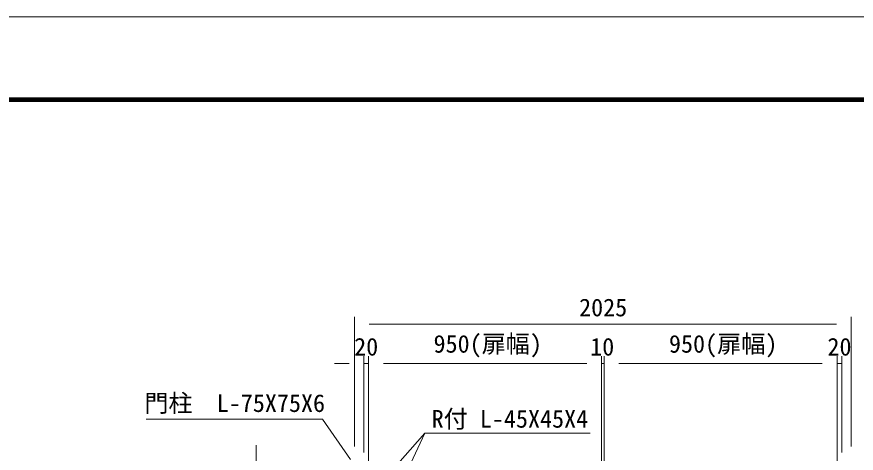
# Model space of a CAD drawing. Units: millimetres, scale not verified. Extents: x -6300 to 6300, y -4455 to 4455.
# Drawn here: x 35 to 3459, y 2676 to 4455 of the extents above; entities that cross this region are included whole.
import ezdxf
from ezdxf.enums import TextEntityAlignment as Align

# ---------------------------------------------------------------- set-up
doc = ezdxf.new("R2010")
doc.units = ezdxf.units.MM
doc.header["$LTSCALE"] = 30
doc.layers.add('0-0_D-STR-DIM', color=7, linetype='Continuous', lineweight=9)
doc.layers.add('0-A_D-TTL', color=7, linetype='Continuous', lineweight=9)
doc.styles.add('ＭＳ ゴシック', font='')
doc.styles.get('ＭＳ ゴシック').set_extended_font_data('MS Gothic')

msp = doc.modelspace()

# ---------------------------------------------------------------- linework, layer by layer
at = {"layer": '0-0_D-STR-DIM'}
for p, q in [((1412.87, 2703.7), (1412.87, 3232.26)), ((3437.87, 2703.7), (3437.87, 3232.26)), ((1472.87, 3202.26), (3377.87, 3202.26)), ((1450.37, 2678.41), (1450.37, 3072.26)), ((1470.37, 1963.41), (1470.37, 3072.26)), ((1470.37, 1963.41), (1470.37, 3072.26)), ((2420.37, 1963.41), (2420.37, 3072.26)), ((2420.37, 1963.41), (2420.37, 3072.26)), ((2430.37, 1963.41), (2430.37, 3072.26)), ((2430.37, 1963.41), (2430.37, 3072.26)), ((3380.37, 1963.41), (3380.37, 3072.26)), ((3380.37, 1963.41), (3380.37, 3072.26)), ((3400.37, 2678.41), (3400.37, 3072.26)), ((1390.37, 3042.26), (1330.37, 3042.26)), ((1470.37, 3042.26), (1450.37, 3042.26)), ((1530.37, 3042.26), (1590.37, 3042.26)), ((1530.37, 3042.26), (2360.37, 3042.26)), ((2360.37, 3042.26), (2300.37, 3042.26)), ((2420.37, 3042.26), (2430.37, 3042.26)), ((2490.37, 3042.26), (2550.37, 3042.26)), ((3320.37, 3042.26), (2490.37, 3042.26)), ((3320.37, 3042.26), (3260.37, 3042.26)), ((3380.37, 3042.26), (3400.37, 3042.26)), ((1699.64, 2758.31), (1496.69, 2527.44)), ((1011.43, 1512.13), (1011.43, 2708.88))]:
    msp.add_line(p, q, dxfattribs=at)
for points in [[(562.98, 2814.38), (1282, 2814.38), (1395.78, 2650.05)], [(2373.08, 2758.31), (1699.64, 2758.31), (1642.28, 2635.22)]]:
    msp.add_lwpolyline(points, dxfattribs=at)
at = {"layer": '0-A_D-TTL', "color": 2, "lineweight": 18}
msp.add_lwpolyline([(-6300, 4455), (6300, 4455), (6300, -4455), (-6300, -4455)], close=True, dxfattribs=at)
at = {"layer": '0-A_D-TTL'}
for points in [[(-5895, 4125), (5895, 4125), (5895, -4125), (-5895, -4125)], [(-5891.25, 4121.25), (5891.25, 4121.25), (5891.25, -4121.25), (-5891.25, -4121.25)], [(-5887.5, 4117.5), (5887.5, 4117.5), (5887.5, -4117.5), (-5887.5, -4117.5)], [(-5883.75, 4113.75), (5883.75, 4113.75), (5883.75, -4113.75), (-5883.75, -4113.75)], [(-5880, 4110), (5880, 4110), (5880, -4110), (-5880, -4110)]]:
    msp.add_lwpolyline(points, close=True, dxfattribs=at)

# ---------------------------------------------------------------- texts
at = {"layer": '0-0_D-STR-DIM', "style": 'ＭＳ ゴシック'}
for s, p in [('2025', (2328.47, 3212.38)), ('950(扉幅)', (1734.96, 3064.18)), ('950(扉幅)', (2694.96, 3064.18)), ('20', (1411.25, 3052.38)), ('10', (2373.77, 3052.38)), ('20', (3341.25, 3052.38)), ('門柱\u3000L-75X75X6', (555.6, 2822.47)), ('R付 L-45X45X4', (1727.23, 2758.43))]:
    msp.add_text(s, height=72.14, dxfattribs=at).set_placement(p, align=Align.BOTTOM_LEFT)

doc.saveas('drawing.dxf')
